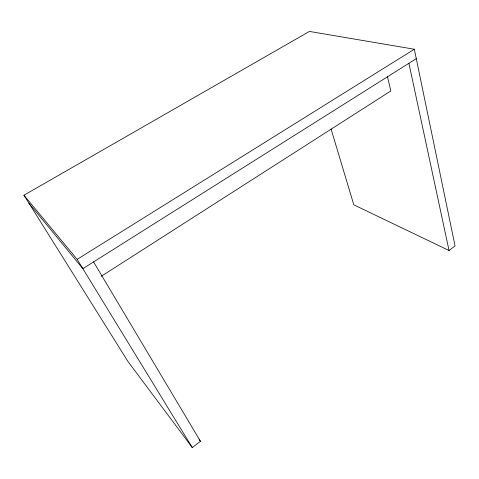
<?xml version="1.0" encoding="UTF-8"?>
<svg xmlns="http://www.w3.org/2000/svg" width="479" height="479" viewBox="0 0 479 479"><rect width="100%" height="100%" fill="white"/><g stroke="black" fill="none" stroke-linecap="round" stroke-linejoin="round"><path stroke-width="0.72" d="M331.043 128.959L353.819 204.826L449.045 250.523L455.05 245.907L414.329 49.241L309.422 31.434L23.95 195.222L128.109 361.705L192.295 447.566L200.462 441.297L93.573 261.917M101.231 276.311L390.846 90.944L387.421 76.424M416.275 58.654L82.861 268.665L28.902 203.144M23.95 195.222L77.161 259.349L414.329 49.241M199.09 439.524L200.462 441.297M77.161 259.349L192.295 447.566M408.904 63.3L449.045 250.523"/></g></svg>
